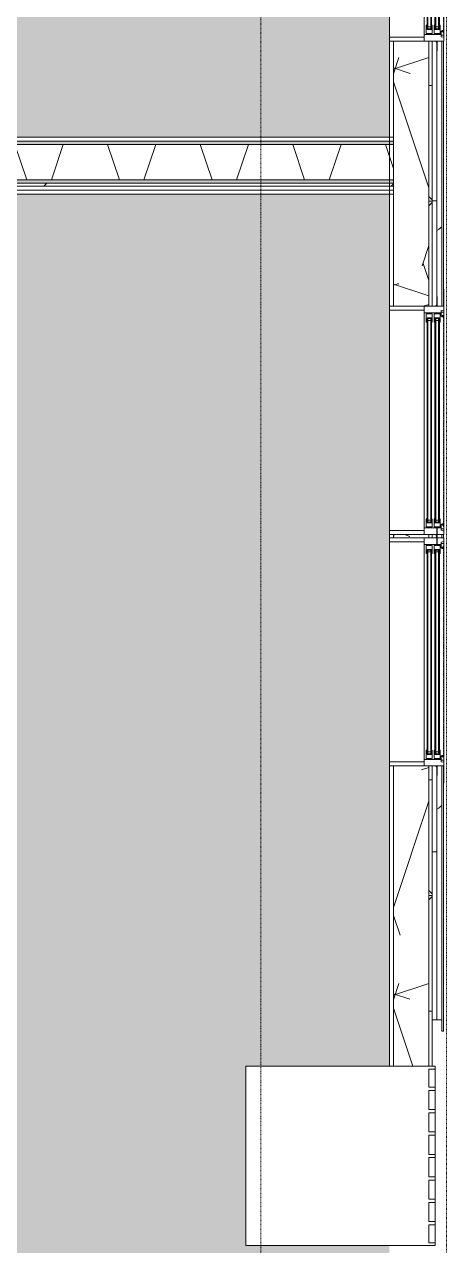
# Model space of a CAD drawing. Header units: inches. Extents: x -1559 to 1959, y 9767 to 12269.
# Drawn here: x 1735.7 to 1801.3, y 11515.1 to 11705 of the extents above; entities that cross this region are included whole.
import ezdxf

# ---------------------------------------------------------------- set-up
doc = ezdxf.new("R2010")
doc.units = ezdxf.units.IN
doc.header["$MEASUREMENT"] = 0
for name, pattern in [('Dash', [0.25, 0.125, -0.125]), ('Dash 1_16_', [0.125, 0.0625, -0.0625]), ('Double Dash 3_8_', [1, 0.375, -0.125, 0.125, -0.125, 0.125, -0.125])]:
    doc.linetypes.add(name, pattern=pattern)
for name, color, linetype, lineweight in [('0-1', 7, 'Continuous', 5), ('0-2', 7, 'Continuous', 9), ('0-3', 250, 'Double Dash 3_8_', 15), ('A-AREA-PATT-1', 254, 'Continuous', 9), ('A-AREA-PATT-7', 8, 'Continuous', 9), ('A-DETL-GENF-HDLN-1', 7, 'Dash', 9), ('A-DETL-GENF-HDLN-2', 1, 'Continuous', 9), ('A-GENM-1', 7, 'Continuous', 9), ('A-GLAZ', 151, 'Continuous', 9), ('A-GLAZ-1', 7, 'Continuous', 9), ('A-WALL', 113, 'Continuous', 9), ('A-WALL-1', 7, 'Continuous', 9), ('A-WALL-PATT-1', 8, 'Continuous', 9), ('A-WALL-PATT-2', 253, 'Continuous', 9), ('A-WALL-PATT-3', 7, 'Continuous', 9), ('C-PROP-LINE-2', 250, 'Dash 1_16_', 15), ('I-WALL', 2, 'Continuous', 9), ('I-WALL-1', 1, 'Continuous', 5)]:
    doc.layers.add(name, color=color, linetype=linetype, lineweight=lineweight)

# ---------------------------------------------------------------- blocks, each defined once
blk = doc.blocks.new('V-Series_EWC4_SPVU_RFA_2015 - 2ND AND 3RD FLOOR-2226480-KEY PLAN - 3RD FLOOR')
at = {"layer": 'A-GENM-1'}
for p, q in [((-3829.54, 11738.59), (-3858.97, 11738.59)), ((-3858.97, 11738.59), (-3858.97, 11738.15)), ((-3858.97, 11735.36), (-3858.97, 11738.15)), ((-3858.97, 11738.15), (-3857.97, 11738.15)), ((-3857.97, 11738.15), (-3857.97, 11735.36)), ((-3829.54, 11710.71), (-3829.54, 11738.59)), ((-3857.97, 11735.36), (-3858.97, 11735.36)), ((-3858.97, 11735.36), (-3858.97, 11734.86)), ((-3858.97, 11731.87), (-3858.97, 11734.86)), ((-3858.97, 11734.86), (-3857.97, 11734.86)), ((-3857.97, 11734.86), (-3857.97, 11731.87)), ((-3857.97, 11731.87), (-3858.97, 11731.87)), ((-3858.97, 11731.87), (-3858.97, 11731.37)), ((-3858.97, 11728.39), (-3858.97, 11731.37)), ((-3858.97, 11731.37), (-3857.97, 11731.37)), ((-3857.97, 11731.37), (-3857.97, 11728.39)), ((-3857.97, 11728.39), (-3858.97, 11728.39)), ((-3858.97, 11728.39), (-3858.97, 11727.89)), ((-3858.97, 11724.9), (-3858.97, 11727.89)), ((-3858.97, 11727.89), (-3857.97, 11727.89)), ((-3857.97, 11727.89), (-3857.97, 11724.9)), ((-3857.97, 11724.9), (-3858.97, 11724.9)), ((-3858.97, 11724.9), (-3858.97, 11724.4)), ((-3858.97, 11721.42), (-3858.97, 11724.4)), ((-3858.97, 11724.4), (-3857.97, 11724.4)), ((-3857.97, 11724.4), (-3857.97, 11721.42)), ((-3857.97, 11721.42), (-3858.97, 11721.42)), ((-3858.97, 11721.42), (-3858.97, 11720.92)), ((-3858.97, 11717.93), (-3858.97, 11720.92)), ((-3858.97, 11720.92), (-3857.97, 11720.92)), ((-3857.97, 11720.92), (-3857.97, 11717.93)), ((-3857.97, 11717.93), (-3858.97, 11717.93)), ((-3858.97, 11717.93), (-3858.97, 11717.43)), ((-3858.97, 11714.45), (-3858.97, 11717.43)), ((-3858.97, 11717.43), (-3857.97, 11717.43)), ((-3857.97, 11717.43), (-3857.97, 11714.45)), ((-3857.97, 11714.45), (-3858.97, 11714.45)), ((-3858.97, 11714.45), (-3858.97, 11713.95)), ((-3858.97, 11711.15), (-3858.97, 11713.95)), ((-3858.97, 11713.95), (-3857.97, 11713.95)), ((-3857.97, 11713.95), (-3857.97, 11711.15)), ((-3857.97, 11711.15), (-3858.97, 11711.15)), ((-3858.97, 11711.15), (-3858.97, 11710.71)), ((-3858.97, 11710.71), (-3829.54, 11710.71))]:
    blk.add_line(p, q, dxfattribs=at)
blk = doc.blocks.new('Window-Double_Hung-Marvin-Essential - ESDH3066 - 3rd floor-V1-KEY PLAN - 3RD FLOOR')
at = {"layer": 'A-DETL-GENF-HDLN-1'}
blk.add_line((16.1, 4.22), (-16.5, 4.22), dxfattribs=at)
at = {"layer": 'A-DETL-GENF-HDLN-2'}
for p, q in [((-17.75, 4.28), (-17.16, 4.28)), ((-17.75, 4.28), (-17.75, 1.19)), ((-17.08, 3.87), (-17.16, 4.28)), ((-17.08, 3.87), (-16.19, 3.87)), ((-16.85, 4.25), (-16.85, 3.87)), ((-16.3, 4.25), (-16.85, 4.25)), ((-16.38, 3.87), (-16.38, 3.77)), ((-16.3, 4.01), (-16.3, 4.25)), ((-16.18, 4.01), (-16.3, 4.01)), ((-16.19, 3.97), (-16.1, 3.97)), ((-16.19, 3.87), (-16.19, 3.97)), ((-16.18, 4.22), (-16.1, 4.22)), ((-16.18, 4.22), (-16.18, 4.01)), ((-16.1, 3.97), (-16.1, 4.22)), ((16.18, 4.22), (16.1, 4.22)), ((16.1, 3.97), (16.1, 4.22)), ((16.19, 3.97), (16.1, 3.97)), ((16.18, 4.22), (16.18, 4.01)), ((16.18, 4.01), (16.3, 4.01)), ((16.19, 3.87), (16.19, 3.97)), ((17.08, 3.87), (16.19, 3.87)), ((16.3, 4.01), (16.3, 4.25)), ((16.3, 4.25), (16.85, 4.25)), ((16.38, 3.87), (16.38, 3.77)), ((16.85, 4.25), (16.85, 3.87)), ((17.08, 3.87), (17.16, 4.28)), ((17.75, 4.28), (17.16, 4.28)), ((17.75, 4.28), (17.75, 1.19)), ((-19.25, 3.23), (-19.25, 3.19)), ((-17.75, 3.23), (-19.25, 3.23)), ((-19.25, 3.19), (-17.9, 3.19)), ((-17.9, 3.19), (-17.9, 3.08)), ((-17.9, 3.08), (-17.75, 3.08)), ((-16.38, 3.77), (-16.72, 3.77)), ((-16.72, 3.77), (-16.72, 1.19)), ((-15.34, 3.69), (-16.56, 3.69)), ((-16.56, 2.75), (-16.56, 3.69)), ((-16.56, 2.75), (-15.34, 2.75)), ((-15.34, 2.47), (-16.56, 2.47)), ((-16.56, 1.53), (-16.56, 2.47)), ((-15.94, 2.87), (-15.94, 3.59)), ((-15.94, 3.59), (-15.28, 3.59)), ((-15.28, 2.87), (-15.94, 2.87)), ((-15.94, 1.65), (-15.94, 2.37)), ((-15.94, 2.37), (-15.28, 2.37)), ((-15.84, 2.88), (-15.84, 3.57)), ((-15.84, 1.66), (-15.84, 2.35)), ((-15.54, 3.01), (-15.54, 3.45)), ((-15.54, 1.79), (-15.54, 2.23)), ((-15.34, 3.69), (-15.28, 3.63)), ((-15.34, 2.75), (-15.28, 2.81)), ((-15.34, 2.47), (-15.28, 2.41)), ((-15.28, 3.59), (-15.28, 3.63)), ((-15.28, 2.81), (-15.28, 2.87)), ((-15.28, 2.37), (-15.28, 2.41)), ((15.34, 3.69), (15.28, 3.63)), ((15.28, 3.59), (15.28, 3.63)), ((15.94, 3.59), (15.28, 3.59)), ((15.28, 2.81), (15.28, 2.87)), ((15.28, 2.87), (15.94, 2.87)), ((15.34, 2.75), (15.28, 2.81)), ((15.34, 2.47), (15.28, 2.41)), ((15.28, 2.37), (15.28, 2.41)), ((15.94, 2.37), (15.28, 2.37)), ((15.34, 3.69), (16.56, 3.69)), ((16.56, 2.75), (15.34, 2.75)), ((15.34, 2.47), (16.56, 2.47)), ((15.54, 3.01), (15.54, 3.45)), ((15.54, 1.79), (15.54, 2.23)), ((15.84, 2.88), (15.84, 3.57)), ((15.84, 1.66), (15.84, 2.35)), ((15.94, 2.87), (15.94, 3.59)), ((15.94, 1.65), (15.94, 2.37)), ((16.38, 3.77), (16.72, 3.77)), ((16.56, 2.75), (16.56, 3.69)), ((16.56, 1.53), (16.56, 2.47)), ((16.72, 3.77), (16.72, 1.19)), ((17.75, 3.23), (19.25, 3.23)), ((17.9, 3.08), (17.75, 3.08)), ((17.9, 3.19), (17.9, 3.08)), ((19.25, 3.19), (17.9, 3.19)), ((19.25, 3.23), (19.25, 3.19)), ((-16.72, 1.19), (-17.75, 1.19)), ((-17.13, 1.16), (-17.13, -4.19)), ((-16.56, 1.53), (-15.34, 1.53)), ((-15.28, 1.65), (-15.94, 1.65)), ((-15.34, 1.53), (-15.28, 1.59)), ((-15.28, 1.59), (-15.28, 1.65)), ((15.28, 1.59), (15.28, 1.65)), ((15.28, 1.65), (15.94, 1.65)), ((15.34, 1.53), (15.28, 1.59)), ((16.56, 1.53), (15.34, 1.53)), ((16.72, 1.19), (17.75, 1.19)), ((17.12, -4.19), (17.12, 1.16)), ((-17.13, -4.19), (-17.75, -4.19)), ((17.12, -4.19), (17.75, -4.19))]:
    blk.add_line(p, q, dxfattribs=at)
at = {"layer": 'A-GLAZ'}
for p, q in [((15.84, 3.57), (-15.84, 3.57)), ((15.84, 3.45), (-15.84, 3.45)), ((15.84, 3.01), (-15.84, 3.01)), ((15.84, 2.88), (-15.84, 2.88)), ((15.84, 2.35), (-15.84, 2.35)), ((15.84, 2.23), (-15.84, 2.23)), ((15.84, 1.79), (-15.84, 1.79)), ((15.84, 1.66), (-15.84, 1.66))]:
    blk.add_line(p, q, dxfattribs=at)
at = {"layer": 'A-GLAZ-1'}
for p, q in [((17.75, 4.28), (-17.75, 4.28)), ((-17.75, 4.28), (-17.75, 1.19)), ((17.75, 1.19), (17.75, 4.28)), ((20.4, 4.25), (17.75, 4.25)), ((17.75, 4.19), (20.4, 4.19)), ((20.4, 4.19), (20.4, 4.25)), ((-17.75, 1.19), (17.75, 1.19)), ((-17.75, 1.16), (-17.75, -4.19)), ((17.75, -4.19), (17.75, 1.16)), ((-17.75, -4.19), (17.75, -4.19))]:
    blk.add_line(p, q, dxfattribs=at)
blk = doc.blocks.new('Window-Double_Hung-Marvin-Essential - ESDH3066 - 3rd floor-3357212-KEY PLAN - 3RD FLOOR')
at = {"layer": 'A-DETL-GENF-HDLN-1'}
blk.add_line((16.1, -4.22), (-16.5, -4.22), dxfattribs=at)
at = {"layer": 'A-DETL-GENF-HDLN-2'}
for p, q in [((-17.13, 4.19), (-17.75, 4.19)), ((-17.13, -1.16), (-17.13, 4.19)), ((17.12, 4.19), (17.75, 4.19)), ((17.12, 4.19), (17.12, -1.16)), ((-16.72, -1.19), (-17.75, -1.19)), ((-17.75, -4.28), (-17.75, -1.19)), ((-16.72, -3.77), (-16.72, -1.19)), ((-16.56, -1.53), (-15.34, -1.53)), ((-16.56, -1.53), (-16.56, -2.47)), ((-15.28, -1.65), (-15.94, -1.65)), ((-15.94, -1.65), (-15.94, -2.37)), ((-15.84, -1.66), (-15.84, -2.35)), ((-15.54, -1.79), (-15.54, -2.23)), ((-15.34, -1.53), (-15.28, -1.59)), ((-15.28, -1.59), (-15.28, -1.65)), ((15.34, -1.53), (15.28, -1.59)), ((15.28, -1.59), (15.28, -1.65)), ((15.28, -1.65), (15.94, -1.65)), ((16.56, -1.53), (15.34, -1.53)), ((15.54, -1.79), (15.54, -2.23)), ((15.84, -1.66), (15.84, -2.35)), ((15.94, -1.65), (15.94, -2.37)), ((16.56, -1.53), (16.56, -2.47)), ((16.72, -3.77), (16.72, -1.19)), ((16.72, -1.19), (17.75, -1.19)), ((17.75, -4.28), (17.75, -1.19)), ((-19.25, -3.23), (-19.25, -3.19)), ((-19.25, -3.19), (-17.9, -3.19)), ((-17.75, -3.23), (-19.25, -3.23)), ((-17.9, -3.19), (-17.9, -3.08)), ((-17.9, -3.08), (-17.75, -3.08)), ((-16.38, -3.77), (-16.72, -3.77)), ((-15.34, -2.47), (-16.56, -2.47)), ((-16.56, -2.75), (-15.34, -2.75)), ((-16.56, -2.75), (-16.56, -3.69)), ((-15.34, -3.69), (-16.56, -3.69)), ((-16.38, -3.87), (-16.38, -3.77)), ((-15.94, -2.37), (-15.28, -2.37)), ((-15.28, -2.87), (-15.94, -2.87)), ((-15.94, -2.87), (-15.94, -3.59)), ((-15.94, -3.59), (-15.28, -3.59)), ((-15.84, -2.88), (-15.84, -3.57)), ((-15.54, -3.01), (-15.54, -3.45)), ((-15.34, -2.47), (-15.28, -2.41)), ((-15.34, -2.75), (-15.28, -2.81)), ((-15.34, -3.69), (-15.28, -3.63)), ((-15.28, -2.37), (-15.28, -2.41)), ((-15.28, -2.81), (-15.28, -2.87)), ((-15.28, -3.59), (-15.28, -3.63)), ((15.28, -2.37), (15.28, -2.41)), ((15.94, -2.37), (15.28, -2.37)), ((15.34, -2.47), (15.28, -2.41)), ((15.34, -2.75), (15.28, -2.81)), ((15.28, -2.81), (15.28, -2.87)), ((15.28, -2.87), (15.94, -2.87)), ((15.28, -3.59), (15.28, -3.63)), ((15.94, -3.59), (15.28, -3.59)), ((15.34, -3.69), (15.28, -3.63)), ((15.34, -2.47), (16.56, -2.47)), ((16.56, -2.75), (15.34, -2.75)), ((15.34, -3.69), (16.56, -3.69)), ((15.54, -3.01), (15.54, -3.45)), ((15.84, -2.88), (15.84, -3.57)), ((15.94, -2.87), (15.94, -3.59)), ((16.38, -3.87), (16.38, -3.77)), ((16.38, -3.77), (16.72, -3.77)), ((16.56, -2.75), (16.56, -3.69)), ((17.9, -3.08), (17.75, -3.08)), ((17.75, -3.23), (19.25, -3.23)), ((17.9, -3.19), (17.9, -3.08)), ((19.25, -3.19), (17.9, -3.19)), ((19.25, -3.23), (19.25, -3.19)), ((-17.75, -4.28), (-17.16, -4.28)), ((-17.08, -3.87), (-17.16, -4.28)), ((-17.08, -3.87), (-16.19, -3.87)), ((-16.85, -4.25), (-16.85, -3.87)), ((-16.3, -4.25), (-16.85, -4.25)), ((-16.18, -4.01), (-16.3, -4.01)), ((-16.3, -4.01), (-16.3, -4.25)), ((-16.19, -3.87), (-16.19, -3.97)), ((-16.19, -3.97), (-16.1, -3.97)), ((-16.18, -4.22), (-16.18, -4.01)), ((-16.18, -4.22), (-16.1, -4.22)), ((-16.1, -3.97), (-16.1, -4.22)), ((16.19, -3.97), (16.1, -3.97)), ((16.1, -3.97), (16.1, -4.22)), ((16.18, -4.22), (16.1, -4.22)), ((16.18, -4.22), (16.18, -4.01)), ((16.18, -4.01), (16.3, -4.01)), ((17.08, -3.87), (16.19, -3.87)), ((16.19, -3.87), (16.19, -3.97)), ((16.3, -4.01), (16.3, -4.25)), ((16.3, -4.25), (16.85, -4.25)), ((16.85, -4.25), (16.85, -3.87)), ((17.08, -3.87), (17.16, -4.28)), ((17.75, -4.28), (17.16, -4.28))]:
    blk.add_line(p, q, dxfattribs=at)
at = {"layer": 'A-GLAZ'}
for p, q in [((15.84, -1.66), (-15.84, -1.66)), ((15.84, -1.79), (-15.84, -1.79)), ((15.84, -2.23), (-15.84, -2.23)), ((15.84, -2.35), (-15.84, -2.35)), ((15.84, -2.88), (-15.84, -2.88)), ((15.84, -3.01), (-15.84, -3.01)), ((15.84, -3.45), (-15.84, -3.45)), ((15.84, -3.57), (-15.84, -3.57))]:
    blk.add_line(p, q, dxfattribs=at)
at = {"layer": 'A-GLAZ-1'}
for p, q in [((-17.75, 4.19), (17.75, 4.19)), ((-17.75, -1.16), (-17.75, 4.19)), ((17.75, 4.19), (17.75, -1.16)), ((-17.75, -1.19), (17.75, -1.19)), ((-17.75, -4.28), (-17.75, -1.19)), ((17.75, -1.19), (17.75, -4.28)), ((17.75, -4.28), (-17.75, -4.28)), ((17.75, -4.19), (20.4, -4.19)), ((20.4, -4.25), (17.75, -4.25)), ((20.4, -4.19), (20.4, -4.25))]:
    blk.add_line(p, q, dxfattribs=at)
blk = doc.blocks.new('Family - ___-2835860-KEY PLAN - 3RD FLOOR')
at = {"layer": 'C-PROP-LINE-2'}
blk.add_line((-2067.92, 11247.39), (-2067.92, 12118.09), dxfattribs=at)
blk = doc.blocks.new('Family - ___-2835903-KEY PLAN - 3RD FLOOR')
at = {"layer": 'C-PROP-LINE-2'}
blk.add_line((-2096.82, 11276.29), (-2096.82, 12089.69), dxfattribs=at)
blk = doc.blocks.new('Family - ___-2835932-KEY PLAN - 3RD FLOOR')
at = {"layer": 'C-PROP-LINE-2'}
blk.add_line((-2067.92, 11247.39), (-2067.92, 12118.59), dxfattribs=at)
blk = doc.blocks.new('CTR - 1st Phase - Shell_rvt-1-KEY PLAN - 3RD FLOOR')
at = {"layer": 'A-WALL-PATT-1'}
h = blk.add_hatch(dxfattribs=at)
h.set_pattern_fill('FP_2', color=256, style=0, pattern_type=2)
h.set_pattern_definition([(216.87, (36, 90), (269.999678, 180.000482), [45, -405]), (206.565, (90, 63), (-90.00047, -89.99987), [100.623, -100.623]), (198.435, (90, 18), (-179.999294, -90.00048), [56.921, -227.684])])
h.paths.add_polyline_path([(-2069.42, 11248.89), (-2068.67, 11248.91), (-2068.67, 11282.44), (-2069.42, 11282.44), (-2069.42, 11249.64)], flags=0)
h.paths.add_polyline_path([(-2068.67, 11317.94), (-2068.67, 11318.44), (-2069.42, 11318.44), (-2069.42, 11317.94)], flags=0)
h.paths.add_polyline_path([(-2068.67, 11353.94), (-2068.67, 11433.58), (-2069.42, 11433.58), (-2069.42, 11353.94)], flags=0)
h.paths.add_polyline_path([(-2068.67, 11469.08), (-2068.67, 11508.63), (-2069.42, 11508.63), (-2069.42, 11469.08)], flags=0)
h.paths.add_polyline_path([(-2069.42, 11550.15), (-2068.67, 11550.15), (-2068.67, 11589.64), (-2069.42, 11589.64), (-2069.42, 11569.61)], flags=0)
h.paths.add_polyline_path([(-2068.67, 11625.14), (-2068.67, 11625.64), (-2069.42, 11625.64), (-2069.42, 11625.14)], flags=0)
h.paths.add_polyline_path([(-2069.42, 11661.14), (-2068.67, 11661.14), (-2068.67, 11702.38), (-2069.42, 11702.38)], flags=0)
h.paths.add_polyline_path([(-2068.67, 11737.88), (-2068.67, 11815.83), (-2069.42, 11815.83), (-2069.42, 11737.88)], flags=0)
h.paths.add_polyline_path([(-2069.42, 11857.35), (-2068.67, 11857.35), (-2068.67, 11896.84), (-2069.42, 11896.84), (-2069.42, 11885.46)], flags=0)
h.paths.add_polyline_path([(-2068.67, 11932.34), (-2068.67, 11932.84), (-2069.42, 11932.84), (-2069.42, 11932.34)], flags=0)
h.paths.add_polyline_path([(-2069.42, 11968.34), (-2068.67, 11968.34), (-2068.67, 12012.04), (-2069.42, 12012.04)], flags=0)
h.paths.add_polyline_path([(-2068.67, 12047.54), (-2068.67, 12048.04), (-2069.42, 12048.04), (-2069.42, 12047.54)], flags=0)
h.paths.add_polyline_path([(-2068.67, 12083.54), (-2068.67, 12117.09), (-2069.42, 12117.09), (-2069.42, 12083.54)], flags=0)
h = blk.add_hatch(dxfattribs=at)
h.set_pattern_fill('FP_1', color=256, style=0, pattern_type=2)
h.set_pattern_definition([(0, (0, 0), (115.2, 28.8), [4.752, -81.648, 4.752, -81.648, -460.8]), (0, (0, 0), (115.2, 28.8), [-172.8, 4.752, -168.048, 4.752, -81.648, -201.6]), (0, (0, 0), (115.2, 28.8), [-432, 4.752, -52.848, 4.752, -139.248]), (120, (43.2, 14.4), (-82.54153, 85.366127), [4.752, -81.648, 4.752, -81.648, -460.8]), (120, (43.2, 14.4), (-82.54153, 85.366127), [-172.8, 4.752, -168.048, 4.752, -81.648, -201.6]), (120, (43.2, 14.4), (-82.54153, 85.366127), [-432, 4.752, -52.848, 4.752, -139.248]), (240, (57.6, 72), (-32.65847, -114.166127), [4.752, -81.648, 4.752, -81.648, -460.8]), (240, (57.6, 72), (-32.65847, -114.166127), [-172.8, 4.752, -168.048, 4.752, -81.648, -201.6]), (240, (57.6, 72), (-32.65847, -114.166127), [-432, 4.752, -52.848, 4.752, -139.248])])
h.paths.add_polyline_path([(-2076.8, 11256.26), (-2076.17, 11256.28), (-2076.17, 11282.44), (-2076.8, 11282.44), (-2076.8, 11263.29)], flags=0)
h.paths.add_polyline_path([(-2076.8, 11317.94), (-2076.17, 11317.94), (-2076.17, 11318.44), (-2076.8, 11318.44)], flags=0)
h.paths.add_polyline_path([(-2076.8, 11353.94), (-2076.17, 11353.94), (-2076.17, 11433.58), (-2076.8, 11433.58)], flags=0)
h.paths.add_polyline_path([(-2076.8, 11469.08), (-2076.17, 11469.08), (-2076.17, 11515.05), (-2076.8, 11515.05), (-2076.8, 11490.64)], flags=0)
h.paths.add_polyline_path([(-2076.17, 11542.93), (-2076.17, 11589.64), (-2076.8, 11589.64), (-2076.8, 11542.93)], flags=0)
h.paths.add_polyline_path([(-2076.8, 11625.14), (-2076.17, 11625.14), (-2076.17, 11625.64), (-2076.8, 11625.64)], flags=0)
h.paths.add_polyline_path([(-2076.17, 11661.14), (-2076.17, 11678.55), (-2076.8, 11678.55), (-2076.8, 11661.14)], flags=0)
h.paths.add_polyline_path([(-2076.17, 11687.43), (-2076.17, 11702.38), (-2076.8, 11702.38), (-2076.8, 11687.43), (-2076.57, 11687.43)], flags=0)
h.paths.add_polyline_path([(-2076.17, 11737.88), (-2076.17, 11823.05), (-2076.8, 11823.05), (-2076.8, 11737.88)], flags=0)
h.paths.add_polyline_path([(-2076.17, 11850.93), (-2076.17, 11896.84), (-2076.8, 11896.84), (-2076.8, 11850.93)], flags=0)
h.paths.add_polyline_path([(-2076.17, 11932.34), (-2076.17, 11932.84), (-2076.8, 11932.84), (-2076.8, 11932.34)], flags=0)
h.paths.add_polyline_path([(-2076.8, 11968.34), (-2076.17, 11968.34), (-2076.17, 12012.04), (-2076.8, 12012.04)], flags=0)
h.paths.add_polyline_path([(-2076.8, 12047.54), (-2076.17, 12047.54), (-2076.17, 12048.04), (-2076.8, 12048.04)], flags=0)
h.paths.add_polyline_path([(-2076.8, 12083.54), (-2076.17, 12083.54), (-2076.17, 12109.71), (-2076.8, 12109.71), (-2076.8, 12102.61)], flags=0)
at = {"layer": 'A-WALL-PATT-2'}
h = blk.add_hatch(dxfattribs=at)
h.set_pattern_fill('FP_4', color=256, style=0, pattern_type=2)
h.set_pattern_definition([(0, (0, 0), (0, 17.993), []), (315, (0, 0), (17.993039, 0), [25.446, -25.446]), (45, (0, 0), (17.993039, 0), [25.446, -25.446])])
h.paths.add_polyline_path([(-2070.67, 11250.14), (-2070.17, 11250.15), (-2070.17, 11282.44), (-2070.67, 11282.44), (-2070.67, 11253.75)], flags=0)
h.paths.add_polyline_path([(-2070.67, 11317.94), (-2070.17, 11317.94), (-2070.17, 11318.44), (-2070.67, 11318.44)], flags=0)
h.paths.add_polyline_path([(-2070.67, 11353.94), (-2070.17, 11353.94), (-2070.17, 11433.58), (-2070.67, 11433.58)], flags=0)
h.paths.add_polyline_path([(-2070.17, 11469.08), (-2070.17, 11515.05), (-2070.67, 11515.05), (-2070.67, 11469.08)], flags=0)
h.paths.add_polyline_path([(-2070.67, 11542.93), (-2070.17, 11542.93), (-2070.17, 11589.64), (-2070.67, 11589.64), (-2070.67, 11550.15)], flags=0)
h.paths.add_polyline_path([(-2070.17, 11625.14), (-2070.17, 11625.64), (-2070.67, 11625.64), (-2070.67, 11625.14)], flags=0)
h.paths.add_polyline_path([(-2070.17, 11661.14), (-2070.17, 11702.38), (-2070.67, 11702.38), (-2070.67, 11661.14)], flags=0)
h.paths.add_polyline_path([(-2070.67, 11737.88), (-2070.17, 11737.88), (-2070.17, 11823.05), (-2070.67, 11823.05), (-2070.67, 11806.49)], flags=0)
h.paths.add_polyline_path([(-2070.17, 11850.93), (-2070.17, 11896.84), (-2070.67, 11896.84), (-2070.67, 11850.93)], flags=0)
h.paths.add_polyline_path([(-2070.17, 11932.34), (-2070.17, 11932.84), (-2070.67, 11932.84), (-2070.67, 11932.34)], flags=0)
h.paths.add_polyline_path([(-2070.67, 11968.34), (-2070.17, 11968.34), (-2070.17, 12012.04), (-2070.67, 12012.04)], flags=0)
h.paths.add_polyline_path([(-2070.67, 12047.54), (-2070.17, 12047.54), (-2070.17, 12048.04), (-2070.67, 12048.04)], flags=0)
h.paths.add_polyline_path([(-2070.17, 12083.54), (-2070.17, 12115.84), (-2070.67, 12115.84), (-2070.67, 12083.54)], flags=0)
h = blk.add_hatch(dxfattribs=at)
h.set_pattern_fill('FP_3', color=256, style=0, pattern_type=2)
h.set_pattern_definition([(0, (0, 0), (0, 33.75), []), (90, (0, 0), (-33.75, 2e-15), [])])
h.paths.add_polyline_path([(-2070.13, 11249.64), (-2069.42, 11249.64), (-2069.42, 11282.44), (-2070.17, 11282.44), (-2070.17, 11249.64)], flags=0)
h.paths.add_polyline_path([(-2070.17, 11317.94), (-2069.42, 11317.94), (-2069.42, 11318.44), (-2070.17, 11318.44)], flags=0)
h.paths.add_polyline_path([(-2069.42, 11353.94), (-2069.42, 11433.58), (-2070.17, 11433.58), (-2070.17, 11353.94)], flags=0)
h.paths.add_polyline_path([(-2070.17, 11469.08), (-2069.42, 11469.08), (-2069.42, 11508.63), (-2070.17, 11508.63), (-2070.17, 11490.64)], flags=0)
h.paths.add_polyline_path([(-2069.42, 11550.15), (-2069.42, 11589.64), (-2070.17, 11589.64), (-2070.17, 11550.15)], flags=0)
h.paths.add_polyline_path([(-2069.42, 11625.14), (-2069.42, 11625.64), (-2070.17, 11625.64), (-2070.17, 11625.14)], flags=0)
h.paths.add_polyline_path([(-2069.42, 11661.14), (-2069.42, 11702.38), (-2070.17, 11702.38), (-2070.17, 11661.14)], flags=0)
h.paths.add_polyline_path([(-2070.17, 11737.88), (-2069.42, 11737.88), (-2069.42, 11815.83), (-2070.17, 11815.83), (-2070.17, 11806.49)], flags=0)
h.paths.add_polyline_path([(-2069.42, 11857.35), (-2069.42, 11896.84), (-2070.17, 11896.84), (-2070.17, 11857.35)], flags=0)
h.paths.add_polyline_path([(-2070.17, 11932.34), (-2069.42, 11932.34), (-2069.42, 11932.84), (-2070.17, 11932.84)], flags=0)
h.paths.add_polyline_path([(-2069.42, 11968.34), (-2069.42, 12012.04), (-2070.17, 12012.04), (-2070.17, 11968.34)], flags=0)
h.paths.add_polyline_path([(-2070.17, 12047.54), (-2069.42, 12047.54), (-2069.42, 12048.04), (-2070.17, 12048.04)], flags=0)
h.paths.add_polyline_path([(-2070.17, 12083.54), (-2069.42, 12083.54), (-2069.42, 12116.34), (-2070.17, 12116.34), (-2070.17, 12102.61)], flags=0)
h = blk.add_hatch(dxfattribs=at)
h.set_pattern_fill('FP_5', color=256, style=0, pattern_type=2)
h.set_pattern_definition([(161.57, (1.8, 1.8), (-14.4010124, -0.0012439), [0, -102.456, 11.376, 0]), (18.43, (-1.8, 1.8), (-14.4010124, 0.0012439), [0, -102.456, 11.376, 0]), (108.43, (1.8, 1.8), (7.1973965, -36.003153), [34.146, -79.686]), (71.57, (-1.8, 1.8), (7.1973965, 36.003153), [34.146, -79.686])])
h.paths.add_polyline_path([(-2070.69, 11255.64), (-2070.67, 11255.64), (-2070.67, 11282.44), (-2076.17, 11282.44), (-2076.17, 11255.64)], flags=0)
h.paths.add_polyline_path([(-2071.42, 11317.94), (-2070.67, 11317.94), (-2070.67, 11318.44), (-2076.17, 11318.44), (-2076.17, 11317.94), (-2071.45, 11317.94)], flags=0)
h.paths.add_polyline_path([(-2076.17, 11353.94), (-2070.67, 11353.94), (-2070.67, 11433.58), (-2076.17, 11433.58)], flags=0)
h.paths.add_polyline_path([(-2076.17, 11469.08), (-2070.67, 11469.08), (-2070.67, 11515.05), (-2076.17, 11515.05), (-2076.17, 11490.64)], flags=0)
h.paths.add_polyline_path([(-2070.67, 11542.93), (-2070.67, 11589.64), (-2076.17, 11589.64), (-2076.17, 11542.93)], flags=0)
h.paths.add_polyline_path([(-2070.67, 11625.14), (-2070.67, 11625.64), (-2076.17, 11625.64), (-2076.17, 11625.14), (-2071.42, 11625.14)], flags=0)
h.paths.add_polyline_path([(-2071.42, 11661.14), (-2070.67, 11661.14), (-2070.67, 11702.38), (-2076.17, 11702.38), (-2076.17, 11661.14), (-2071.45, 11661.14)], flags=0)
h.paths.add_polyline_path([(-2076.17, 11737.88), (-2070.67, 11737.88), (-2070.67, 11823.05), (-2076.17, 11823.05), (-2076.17, 11806.49)], flags=0)
h.paths.add_polyline_path([(-2076.17, 11850.93), (-2070.67, 11850.93), (-2070.67, 11896.84), (-2076.17, 11896.84), (-2076.17, 11885.46)], flags=0)
h.paths.add_polyline_path([(-2070.67, 11932.34), (-2070.67, 11932.84), (-2076.17, 11932.84), (-2076.17, 11932.34), (-2071.42, 11932.34)], flags=0)
h.paths.add_polyline_path([(-2071.42, 11968.34), (-2070.67, 11968.34), (-2070.67, 12012.04), (-2076.17, 12012.04), (-2076.17, 11968.34), (-2071.45, 11968.34)], flags=0)
h.paths.add_polyline_path([(-2070.67, 12047.54), (-2070.67, 12048.04), (-2076.17, 12048.04), (-2076.17, 12047.54), (-2071.42, 12047.54)], flags=0)
h.paths.add_polyline_path([(-2071.42, 12083.54), (-2070.67, 12083.54), (-2070.67, 12110.34), (-2076.17, 12110.34), (-2076.17, 12083.54), (-2071.45, 12083.54)], flags=0)
at = {"layer": 'A-WALL-1'}
for p, q in [((-2076.8, 11702.38), (-2076.8, 11661.14)), ((-2076.17, 11661.14), (-2076.17, 11702.38)), ((-2070.67, 11661.14), (-2070.67, 11702.38)), ((-2070.17, 11661.14), (-2070.17, 11702.38)), ((-2069.42, 11661.14), (-2069.42, 11702.38)), ((-2068.67, 11661.14), (-2068.67, 11702.38)), ((-2068.42, 11663.79), (-2068.42, 11702.38)), ((-2076.8, 11625.64), (-2076.8, 11625.14)), ((-2076.17, 11625.14), (-2076.17, 11625.64)), ((-2070.67, 11625.14), (-2070.67, 11625.64)), ((-2070.17, 11625.14), (-2070.17, 11625.64)), ((-2069.42, 11625.14), (-2069.42, 11625.64)), ((-2068.67, 11625.14), (-2068.67, 11625.64)), ((-2068.42, 11625.14), (-2068.42, 11625.64)), ((-2076.8, 11589.64), (-2076.8, 11542.93)), ((-2076.17, 11542.93), (-2076.17, 11589.64)), ((-2070.67, 11542.93), (-2070.67, 11589.64)), ((-2070.17, 11550.15), (-2070.17, 11589.64)), ((-2069.42, 11550.15), (-2069.42, 11589.64)), ((-2068.67, 11550.15), (-2068.67, 11589.64)), ((-2068.42, 11548.4), (-2068.42, 11586.99)), ((-2070.17, 11542.93), (-2070.17, 11550.15)), ((-2070.17, 11550.15), (-2068.67, 11550.15)), ((-2068.67, 11550.15), (-2068.67, 11548.4)), ((-2068.67, 11548.4), (-2068.42, 11548.4)), ((-2076.8, 11542.93), (-2070.17, 11542.93))]:
    blk.add_line(p, q, dxfattribs=at)
at = {"layer": '0-2'}
for name, p, rotation in [('Window-Double_Hung-Marvin-Essential - ESDH3066 - 3rd floor-3357212-KEY PLAN - 3RD FLOOR', (-2072.61, 11720.13), 89.99999999999991), ('Window-Double_Hung-Marvin-Essential - ESDH3066 - 3rd floor-3357212-KEY PLAN - 3RD FLOOR', (-2072.61, 11643.39), 89.99999999999991), ('Window-Double_Hung-Marvin-Essential - ESDH3066 - 3rd floor-V1-KEY PLAN - 3RD FLOOR', (-2072.61, 11607.39), 269.9999999999999), ('V-Series_EWC4_SPVU_RFA_2015 - 2ND AND 3RD FLOOR-2226480-KEY PLAN - 3RD FLOOR', (-5928.65, 23253.64), 180)]:
    blk.add_blockref(name, p, dxfattribs=dict(at, rotation=rotation))
at = {"layer": '0-3'}
for name in ['Family - ___-2835932-KEY PLAN - 3RD FLOOR', 'Family - ___-2835860-KEY PLAN - 3RD FLOOR', 'Family - ___-2835903-KEY PLAN - 3RD FLOOR']:
    blk.add_blockref(name, (0, 0), dxfattribs=at)

msp = doc.modelspace()

# ---------------------------------------------------------------- hatches: boundary and pattern name
at = {"layer": 'A-AREA-PATT-1'}
h = msp.add_hatch(color=256, dxfattribs=at)
h.paths.add_polyline_path([(1387.31, 11634.5), (1388.55, 11635.74), (1414, 11610.28), (1412.72, 11609.09), (1388.67, 11633.14)], flags=0)
h.paths.add_polyline_path([(1577.82, 11252.26), (1647.95, 11252.3), (1647.95, 11256.26), (1792.47, 11256.26), (1792.47, 11515.05), (1770.16, 11515.05), (1770.16, 11542.93), (1792.47, 11542.93), (1792.47, 11678.55), (1431.36, 11678.55), (1412.76, 11659.96), (1411.39, 11661.33), (1410.95, 11660.88), (1409.76, 11662.08), (1385.19, 11637.51), (1386.38, 11636.31), (1385.94, 11635.87), (1387.31, 11634.5), (1379.44, 11626.63), (1365.46, 11640.61), (1360.58, 11640.61), (1360.58, 11256.26), (1577.82, 11256.26), (1577.82, 11252.3), (1577.13, 11252.26)], flags=0)
at = {"layer": 'A-AREA-PATT-7'}
msp.add_hatch(color=256, dxfattribs=at).paths.add_polyline_path([(1430.65, 11687.43), (1792.47, 11687.43), (1792.47, 11823.05), (1770.16, 11823.05), (1770.16, 11850.93), (1792.47, 11850.93), (1792.47, 12109.71), (1355.61, 12109.71), (1355.61, 12081.06), (1350.9, 12081.06), (1350.9, 11725.36), (1365.5, 11725.43), (1379.08, 11739), (1386.94, 11731.14), (1412.4, 11756.59), (1413.64, 11755.36), (1388.18, 11729.9), (1430.46, 11687.62)], flags=0)
at = {"layer": 'A-WALL-PATT-1'}
h = msp.add_hatch(dxfattribs=at)
h.set_pattern_fill('FP_26', color=256, style=0, pattern_type=2)
h.set_pattern_definition([(45, (3869.27, 0), (-35.63818, 35.63818), []), (45, (3869.27, 54), (-35.63818, 35.63818), [])])
h.paths.add_polyline_path([(1793.1, 11679.8), (1793.1, 11680.3), (1432.23, 11680.3), (1431.78, 11679.8), (1688.33, 11679.8)], flags=0)
at = {"layer": 'A-WALL-PATT-2'}
h = msp.add_hatch(dxfattribs=at)
h.set_pattern_fill('FP_5', color=256, style=0, pattern_type=2)
h.set_pattern_definition([(161.57, (3871.0695, 1.8), (-14.4010124, -0.0012439), [0, -102.456, 11.376, 0]), (18.43, (3867.4695, 1.8), (-14.4010124, 0.0012439), [0, -102.456, 11.376, 0]), (108.43, (3871.0695, 1.8), (7.1973965, -36.003153), [34.146, -79.686]), (71.57, (3867.4695, 1.8), (7.1973965, 36.003153), [34.146, -79.686])])
h.paths.add_polyline_path([(1451.92, 11680.8), (1793.1, 11680.8), (1793.1, 11686.3), (1430.89, 11686.3), (1434.21, 11682.99), (1432.02, 11680.8), (1435.03, 11680.8)], flags=0)
at = {"layer": 'A-WALL-PATT-3'}
h = msp.add_hatch(dxfattribs=at)
h.set_pattern_fill('FP_1', color=256, style=0, pattern_type=2)
h.set_pattern_definition([(0, (3869.27, 0), (115.2, 28.8), [4.752, -81.648, 4.752, -81.648, -460.8]), (0, (3869.27, 0), (115.2, 28.8), [-172.8, 4.752, -168.048, 4.752, -81.648, -201.6]), (0, (3869.27, 0), (115.2, 28.8), [-432, 4.752, -52.848, 4.752, -139.248]), (120, (3912.47, 14.4), (-82.54153, 85.366127), [4.752, -81.648, 4.752, -81.648, -460.8]), (120, (3912.47, 14.4), (-82.54153, 85.366127), [-172.8, 4.752, -168.048, 4.752, -81.648, -201.6]), (120, (3912.47, 14.4), (-82.54153, 85.366127), [-432, 4.752, -52.848, 4.752, -139.248]), (240, (3926.87, 72), (-32.65847, -114.16613), [4.752, -81.648, 4.752, -81.648, -460.8]), (240, (3926.87, 72), (-32.65847, -114.16613), [-172.8, 4.752, -168.048, 4.752, -81.648, -201.6]), (240, (3926.87, 72), (-32.65847, -114.16613), [-432, 4.752, -52.848, 4.752, -139.248])])
h.paths.add_polyline_path([(1688.33, 11686.8), (1793.1, 11686.8), (1793.1, 11687.43), (1430.76, 11687.32), (1431.28, 11686.8), (1553.24, 11686.8)], flags=0)
at = {"layer": 'I-WALL-1'}
for points in [[(1434.21, 11686.3), (1793.1, 11686.3), (1793.1, 11686.8), (1430.39, 11686.8), (1430.89, 11686.3), (1431.78, 11686.3)], [(1793.1, 11680.3), (1793.1, 11680.8), (1431.92, 11680.7), (1431.73, 11680.3), (1688.33, 11680.3)]]:
    msp.add_hatch(color=256, dxfattribs=at).paths.add_polyline_path(points, flags=0)

# ---------------------------------------------------------------- linework, layer by layer
at = {"layer": 'A-WALL'}
for p, q in [((1793.1, 11686.8), (1430.39, 11686.8)), ((1793.1, 11686.3), (1430.89, 11686.3)), ((1793.1, 11680.3), (1431.52, 11680.3)), ((1793.1, 11680.8), (1432.02, 11680.8)), ((1793.1, 11679.8), (1431.73, 11679.8)), ((1793.1, 11679.18), (1431.99, 11679.18))]:
    msp.add_line(p, q, dxfattribs=at)
at = {"layer": 'I-WALL'}
for p, q in [((1793.1, 11687.43), (1430.65, 11687.43)), ((1793.1, 11678.55), (1793.1, 11687.43)), ((1431.36, 11678.55), (1793.1, 11678.55))]:
    msp.add_line(p, q, dxfattribs=at)

# ---------------------------------------------------------------- block references
at = {"layer": '0-1'}
msp.add_blockref('CTR - 1st Phase - Shell_rvt-1-KEY PLAN - 3RD FLOOR', (3869.27, 0), dxfattribs=at)

doc.saveas('drawing.dxf')
